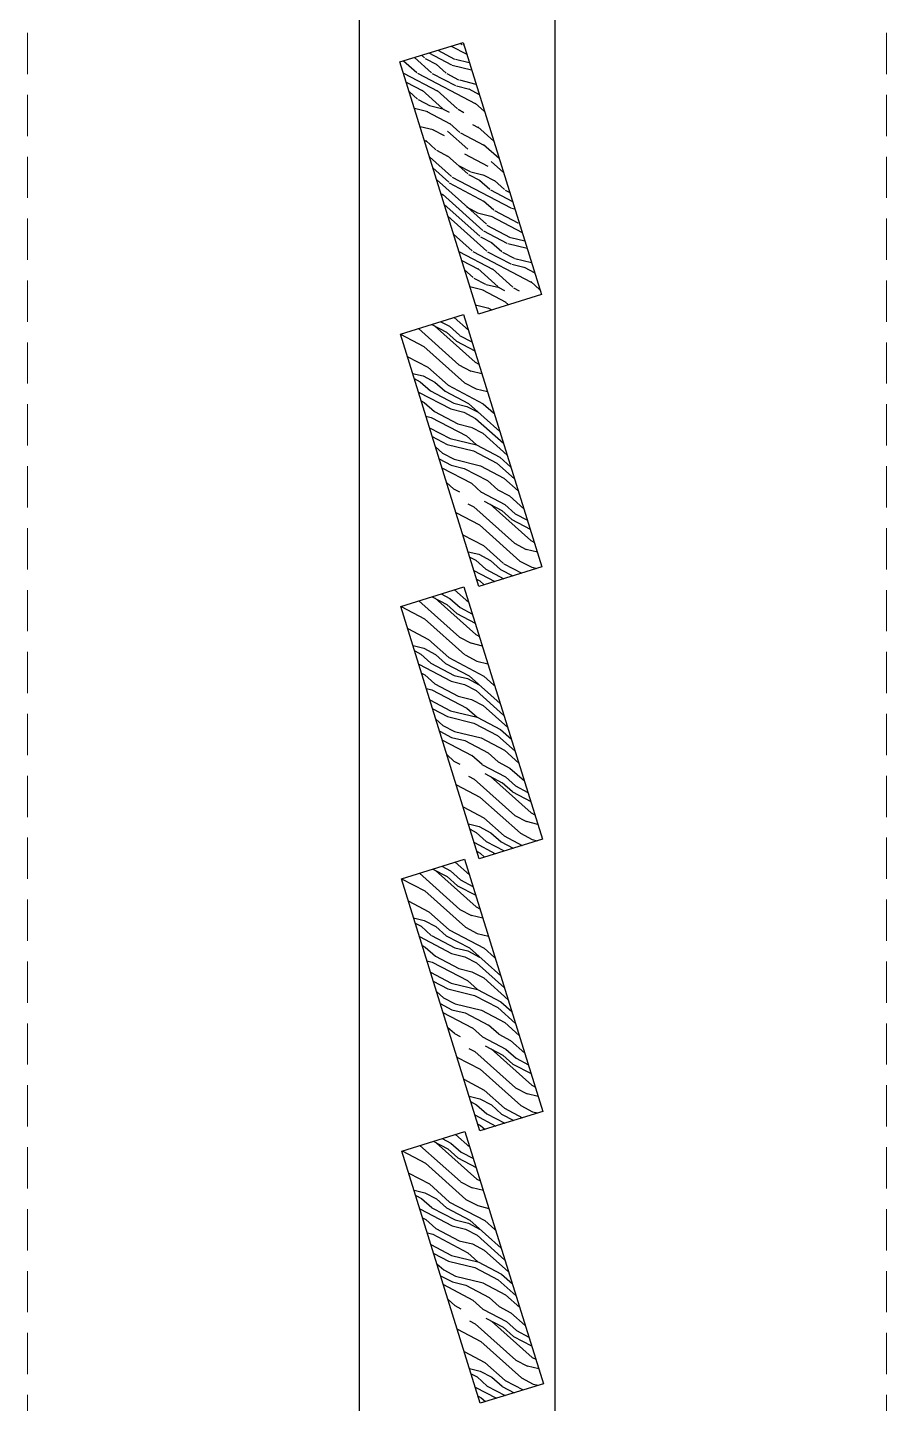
# Model space of a CAD drawing. Header units: millimetres. Extents: x 3111864 to 3154170, y -3068724 to -3044687.
# Drawn here: x 3125910.2 to 3126040.2, y -3066090 to -3065881.7 of the extents above; entities that cross this region are included whole.
import ezdxf

# ---------------------------------------------------------------- set-up
doc = ezdxf.new("R2010")
doc.units = ezdxf.units.MM
doc.header["$LTSCALE"] = 500
doc.header["$MEASUREMENT"] = 0
doc.linetypes.add('$0$HIDDEN', pattern=[0.375, 0.25, -0.125])
doc.layers.get('0').update_dxf_attribs({"linetype": 'CONTINUOUS'})
doc.layers.add('DEFPOINTS(视图框)', color=250, linetype='CONTINUOUS', plot=False)
doc.layers.add('I-1050', color=1, linetype='CONTINUOUS')

# ---------------------------------------------------------------- blocks, each defined once
blk = doc.blocks.new('A$C67443EBE')
at = {"ltscale": 100}
h = blk.add_hatch(dxfattribs=at)
h.set_pattern_fill('FB木纹中SC300', color=251, scale=5, angle=48.12661321937571, style=0, pattern_type=2)
h.set_pattern_definition([(48.12661321937571, (0.05954225454479456, -2.181684749666601), (-14.89243332675551, 13.34973518868977), [4.000000000000001, -6.000000000000002, 2, -8.000000000000002]), (48.12661321937571, (9.032046053092927, 8.576761958189309), (-14.89243332675551, 13.34973518868977), [4.000000000000001, -16]), (48.12661321937571, (6.9524508677423, 7.755005385261029), (-14.89243332675551, 13.34973518868977), [2, -18]), (48.12661321937571, (-0.7622143188491464, -0.102089564781636), (-14.89243332675551, 13.34973518868977), [1, -14, 1, -4.000000000000001]), (48.12661321937571, (3.165571331046522, 5.777748858556151), (-14.89243332675551, 13.34973518868977), [4.000000000000001, -6.000000000000002, 1, -9.000000000000002]), (48.12661321937571, (-0.5441732993349433, 2.3883839068003), (-14.89243332675551, 13.34973518868977), [3.000000000000001, -17]), (48.12661321937571, (2.420949663966894, 6.445235618390143), (-14.89243332675551, 13.34973518868977), [6.000000000000002, -14]), (48.12661321937571, (-1.95628172531724, 2.311248999554664), (-14.89243332675551, 13.34973518868977), [4.000000000000001, -16]), (48.12661321937571, (3.011301517486572, 8.601965710055083), (-14.89243332675551, 13.34973518868977), [10, -10]), (48.12661321937571, (-1.738240705803037, 4.801722472067922), (-14.89243332675551, 13.34973518868977), [2, -6.000000000000002, 4.000000000000001, -8.000000000000002]), (48.12661321937571, (7.234263093210757, 15.56016918038949), (-14.89243332675551, 13.34973518868977), [4.000000000000001, -16]), (48.12661321937571, (4.192005221731961, 12.91542589431629), (-14.89243332675551, 13.34973518868977), [2, -18]), (48.12661321937571, (1.149747351184487, 10.2706826091744), (-14.89243332675551, 13.34973518868977), [2, -18]), (48.12661321937571, (-5.89743107650429, 3.158209325280041), (-14.89243332675551, 13.34973518868977), [4.000000000000001, -16]), (48.12661321937571, (0.4051256850361824, 10.93816936807707), (-14.89243332675551, 13.34973518868977), [4.000000000000001, -16]), (48.12661321937571, (-0.3394959815777838, 11.60565612791106), (-14.89243332675551, 13.34973518868977), [4.000000000000001, -4.000000000000001, 4.000000000000001, -8.000000000000002]), (48.12661321937571, (-3.754064685665071, 9.29465622222051), (-14.89243332675551, 13.34973518868977), [2, -10, 4.000000000000001, -4.000000000000001]), (48.12661321937571, (-1.45642848033458, 12.60688626673073), (-14.89243332675551, 13.34973518868977), [6.000000000000002, -14]), (48.12661321937571, (-2.201050147414207, 13.27437302609906), (-14.89243332675551, 13.34973518868977), [4.000000000000001, -16]), (48.12661321937571, (-7.913255055900663, 7.651143075432628), (-14.89243332675551, 13.34973518868977), [6.000000000000002, -8.000000000000002, 2, -4.000000000000001]), (48.12661321937571, (-8.657876722048968, 8.318629834800959), (-14.89243332675551, 13.34973518868977), [10, -10]), (48.12661321937571, (-1.020346442237496, 17.58783321036026), (-14.89243332675551, 13.34973518868977), [2, -18]), (48.12661321937571, (-5.39757783152163, 13.45384659199044), (-14.89243332675551, 13.34973518868977), [4.000000000000001, -16]), (48.12661321937571, (-8.439835703000426, 10.80910330684856), (-14.89243332675551, 13.34973518868977), [2, -8.000000000000002, 2, -8.000000000000002]), (48.12661321937571, (-10.1471200552769, 9.65360335353762), (-14.89243332675551, 13.34973518868977), [2, -6.000000000000002, 4.000000000000001, -8.000000000000002]), (48.12661321937571, (-7.849483850412071, 12.96583339804783), (-14.89243332675551, 13.34973518868977), [2, -10, 2, -6.000000000000002]), (48.12661321937571, (-5.551847645547241, 16.27806344395503), (-14.89243332675551, 13.34973518868977), [6.000000000000002, -14]), (48.12661321937571, (-11.63636338757351, 10.98857687227428), (-14.89243332675551, 13.34973518868977), [4.000000000000001, -16]), (48.12661321937571, (-5.333806626498699, 18.76853691600263), (-14.89243332675551, 13.34973518868977), [2, -18]), (48.12661321937571, (-3.036170422099531, 22.08076696097851), (-14.89243332675551, 13.34973518868977), [2, -18]), (62.16285668937571, (8.287424386944622, 9.244248717557639), (13.34973518885344, 14.89243332584232), [2.06, -80.40211052000001]), (62.16285668937571, (6.271600407548249, 13.73718246771023), (13.34973518885344, 14.89243332584232), [2.06, -80.40211052000001]), (62.16285668937571, (-3.998833107762039, 20.25778024783358), (13.34973518885344, 14.89243332584232), [2.06, -80.40211052000001]), (62.16285668937571, (-2.419091166928411, 10.78389955451712), (13.34973518885344, 14.89243332584232), [2.06, -80.40211052000001]), (62.16285668937571, (-1.983009127900004, 15.76484649814665), (13.34973518885344, 14.89243332584232), [2.06, -80.40211052000001]), (62.16285668937571, (0.4688968905247748, 16.2528596916236), (13.34973518885344, 14.89243332584232), [2.06, -80.40211052000001]), (62.16285668937571, (-8.812146536074579, 11.14284668629989), (13.34973518885344, 14.89243332584232), [2.06, -80.40211052000001]), (62.16285668937571, (-2.727630794513971, 16.43233325844631), (13.34973518885344, 14.89243332584232), [2.06, -80.40211052000001]), (62.16285668937571, (5.526978740468621, 14.40466922754422), (13.34973518885344, 14.89243332584232), [4.12, -78.34211052]), (62.16285668937571, (3.075072722975165, 13.91665603360161), (13.34973518885344, 14.89243332584232), [4.12, -78.34211052]), (62.16285668937571, (2.33045105682686, 14.5841427934356), (13.34973518885344, 14.89243332584232), [4.12, -78.34211052]), (214.0903697493757, (3.165571331046522, 5.777748858556151), (-13.34973518776417, -14.89243332681874), [2.059999999999999, -4.119999999999998, 2.059999999999999, -74.22211051999997]), (214.0903697493757, (-1.738240705803037, 4.801722472067922), (-13.34973518776417, -14.89243332681874), [2.059999999999999, -80.40211051999998]), (214.0903697493757, (-8.439835703000426, 10.80910330684856), (-13.34973518776417, -14.89243332681874), [4.119999999999998, -78.34211051999998]), (242.1628566893757, (9.032046053092927, 8.576761958189309), (-13.34973518885344, -14.89243332584232), [2.06, -80.40211052]), (34.09036974937565, (11.70199309149757, 11.55524862324819), (13.34973518776418, 14.89243332681874), [2.06, -80.40211052000001]), (34.09036974937565, (2.48472087085247, 11.75992594100535), (13.34973518776418, 14.89243332681874), [2.06, -80.40211052000001]), (34.09036974937565, (2.548492075875401, 17.07461626501754), (13.34973518776418, 14.89243332681874), [2.06, -80.40211052000001]), (34.09036974937565, (-3.90833449922502, 12.11887307325378), (13.34973518776418, 14.89243332681874), [2.06, -80.40211052000001]), (34.09036974937565, (-7.104862184263766, 12.29834663914517), (13.34973518776418, 14.89243332681874), [2.06, -80.40211052000001]), (34.09036974937565, (-6.514510330744088, 14.45507673174143), (13.34973518776418, 14.89243332681874), [2.06, -80.40211052000001]), (34.09036974937565, (-3.90833449922502, 12.11887307325378), (13.34973518776418, 14.89243332681874), [2.06, -80.40211052000001]), (34.09036974937565, (-2.137278941459954, 18.58906335011125), (13.34973518776418, 14.89243332681874), [8.24, -74.22211052]), (34.09036974937565, (-0.09472755854949355, 0.6425321013666689), (13.34973518776418, 14.89243332681874), [8.24, -74.22211052]), (34.09036974937565, (0.1233134604990482, 3.133005572948605), (13.34973518776418, 14.89243332681874), [8.24, -74.22211052]), (34.09036974937565, (0.7136653126217425, 5.289735665544868), (13.34973518776418, 14.89243332681874), [2.06, -4.12, 4.12, -72.16211052]), (34.09036974937565, (-0.4032671866007149, 6.290965804364532), (13.34973518776418, 14.89243332681874), [4.12, -4.12, 4.12, -70.10211052000001]), (34.09036974937565, (-3.227484038565308, 6.136695991270244), (13.34973518776418, 14.89243332681874), [8.24, -74.22211052]), (34.09036974937565, (-5.679390056990087, 5.648682796861976), (13.34973518776418, 14.89243332681874), [8.24, -74.22211052]), (34.09036974937565, (-6.424011723604053, 6.316169556695968), (13.34973518776418, 14.89243332681874), [8.24, -74.22211052]), (34.09036974937565, (-1.54692708933726, 20.74579344177619), (13.34973518776418, 14.89243332681874), [2.06, -80.40211052000001]), (34.09038074937572, (-1.70119690336287, 23.57001029327512), (13.34973232862199, 14.89243588978363), [4.120000000000001, -78.34211052000002]), (34.09038074937572, (-8.96641635010019, 13.96706353779882), (13.34973232862199, 14.89243588978363), [4.120000000000001, -78.34211052000002]), (34.09037074937574, (2.729489291552454, 0.7968019149266183), (13.34973492784217, 14.89243355981558), [8.24, -74.22211052]), (34.09037074937574, (0.3146270764991641, 19.07707654358819), (13.34973492784217, 14.89243355981558), [6.180000000000001, -76.28211052]), (34.09037074937574, (2.766533095389605, 19.56508973659948), (13.34973492784217, 14.89243355981558), [12.36, -70.10211052000001])])
h.paths.add_polyline_path([(40, 1.98795460164547e-05), (39.45457384223118, 9.985134315676987), (-0.4858839027583599, 7.803429686464369), (0.05954225454479456, -2.181684749666601)])
at = {"layer": 'DEFPOINTS(视图框)', "color": 1, "ltscale": 100}
blk.add_lwpolyline([(-0.4858839027583599, 7.803429686464369), (39.45457384223118, 9.985134315676987), (40, 1.98795460164547e-05), (0.05954225454479456, -2.181684749666601)], close=True, dxfattribs=at)

msp = doc.modelspace()

# ---------------------------------------------------------------- hatches: boundary and pattern name
at = {"ltscale": 100}
h = msp.add_hatch(dxfattribs=at)
h.set_pattern_fill('FB木纹中SC300', color=251, scale=5, angle=-27.73552251089863, style=0, pattern_type=2)
h.set_pattern_definition([(332.2644774891014, (3125966.684158869, -3065928.101932266), (9.307817738359045, 17.70210521236073), [4.000000000000001, -6.000000000000002, 2, -8.000000000000002]), (332.2644774891014, (3125979.30832796, -3065934.174852053), (9.307817738359045, 17.70210521236073), [4.000000000000001, -16]), (332.2644774891014, (3125978.003508326, -3065932.358965018), (9.307817738359045, 17.70210521236073), [2, -18]), (332.2644774891014, (3125968.500045903, -3065926.797112632), (9.307817738359045, 17.70210521236073), [1, -14, 1, -4.000000000000001]), (332.2644774891014, (3125975.161173613, -3065929.16974358), (9.307817738359045, 17.70210521236073), [4.000000000000001, -6.000000000000002, 1, -9.000000000000002]), (332.2644774891014, (3125970.968342754, -3065926.400236515), (9.307817738359045, 17.70210521236073), [3.000000000000001, -17]), (332.2644774891014, (3125975.6265645, -3065928.284638319), (9.307817738359045, 17.70210521236073), [6.000000000000002, -14]), (332.2644774891014, (3125970.54862838, -3065925.049740368), (9.307817738359045, 17.70210521236073), [4.000000000000001, -16]), (332.2644774891014, (3125977.862165908, -3065928.330314833), (9.307817738359045, 17.70210521236073), [10, -10]), (332.2644774891014, (3125973.016925232, -3065924.65286425), (9.307817738359045, 17.70210521236073), [2, -6.000000000000002, 4.000000000000001, -8.000000000000002]), (332.2644774891014, (3125985.641094324, -3065930.725784037), (9.307817738359045, 17.70210521236073), [4.000000000000001, -16]), (332.2644774891014, (3125982.333368725, -3065928.421667858), (9.307817738359045, 17.70210521236073), [2, -18]), (332.2644774891014, (3125979.025643126, -3065926.117551681), (9.307817738359045, 17.70210521236073), [2, -18]), (332.2644774891014, (3125970.407285963, -3065921.021090181), (9.307817738359045, 17.70210521236073), [4.000000000000001, -16]), (332.2644774891014, (3125979.491034013, -3065925.23244642), (9.307817738359045, 17.70210521236073), [4.000000000000001, -16]), (332.2644774891014, (3125979.9564249, -3065924.347341159), (9.307817738359045, 17.70210521236073), [4.000000000000001, -4.000000000000001, 4.000000000000001, -8.000000000000002]), (332.2644774891014, (3125976.881394744, -3065921.600672351), (9.307817738359045, 17.70210521236073), [2, -10, 4.000000000000001, -4.000000000000001]), (332.2644774891014, (3125980.65451123, -3065923.019683269), (9.307817738359045, 17.70210521236073), [6.000000000000002, -14]), (332.2644774891014, (3125981.119902117, -3065922.134578008), (9.307817738359045, 17.70210521236073), [4.000000000000001, -16]), (332.2644774891014, (3125974.271755476, -3065917.968898282), (9.307817738359045, 17.70210521236073), [6.000000000000002, -8.000000000000002, 2, -4.000000000000001]), (332.2644774891014, (3125974.737146363, -3065917.083793022), (9.307817738359045, 17.70210521236073), [10, -10]), (332.2644774891014, (3125985.591104933, -3065922.225931034), (9.307817738359045, 17.70210521236073), [2, -18]), (332.2644774891014, (3125980.513168813, -3065918.991033083), (9.307817738359045, 17.70210521236073), [4.000000000000001, -16]), (332.2644774891014, (3125977.205443214, -3065916.686916905), (9.307817738359045, 17.70210521236073), [2, -8.000000000000002, 2, -8.000000000000002]), (332.2644774891014, (3125975.667928136, -3065915.3135825), (9.307817738359045, 17.70210521236073), [2, -6.000000000000002, 4.000000000000001, -8.000000000000002]), (332.2644774891014, (3125979.441044622, -3065916.732593418), (9.307817738359045, 17.70210521236073), [2, -10, 2, -6.000000000000002]), (332.2644774891014, (3125983.214161108, -3065918.151604336), (9.307817738359045, 17.70210521236073), [6.000000000000002, -14]), (332.2644774891014, (3125976.59870991, -3065913.54337198), (9.307817738359045, 17.70210521236073), [4.000000000000001, -16]), (332.2644774891014, (3125985.68245796, -3065917.754728218), (9.307817738359045, 17.70210521236073), [2, -18]), (332.2644774891014, (3125989.455574446, -3065919.173739135), (9.307817738359045, 17.70210521236073), [2, -18]), (346.3007209591014, (3125979.773718847, -3065933.289746793), (17.70210521151517, -9.307817738740809), [2.06, -80.40211052000001]), (346.3007209591014, (3125983.638188359, -3065930.237554894), (17.70210521151517, -9.307817738740809), [2.06, -80.40211052000001]), (346.3007209591014, (3125987.452668481, -3065918.685509992), (17.70210521151517, -9.307817738740809), [2.06, -80.40211052000001]), (346.3007209591014, (3125978.651605265, -3065922.531454125), (17.70210521151517, -9.307817738740809), [2.06, -80.40211052000001]), (346.3007209591014, (3125983.588198969, -3065921.737701891), (17.70210521151517, -9.307817738740809), [2.06, -80.40211052000001]), (346.3007209591014, (3125984.660323159, -3065923.996141556), (17.70210521151517, -9.307817738740809), [2.06, -80.40211052000001]), (346.3007209591014, (3125977.438138658, -3065916.244364275), (17.70210521151517, -9.307817738740809), [2.06, -80.40211052000001]), (346.3007209591014, (3125984.053589856, -3065920.85259663), (17.70210521151517, -9.307817738740809), [2.06, -80.40211052000001]), (346.3007209591014, (3125984.103579246, -3065929.352449632), (17.70210521151517, -9.307817738740809), [4.12, -78.34211052]), (346.3007209591014, (3125983.031455055, -3065927.094009968), (17.70210521151517, -9.307817738740809), [4.12, -78.34211052]), (346.3007209591014, (3125983.496845942, -3065926.208904708), (17.70210521151517, -9.307817738740809), [4.12, -78.34211052]), (138.2282340191014, (3125975.161173613, -3065929.16974358), (-17.70210521219596, 9.30781773744604), [2.059999999999999, -4.119999999999998, 2.059999999999999, -74.22211051999997]), (138.2282340191014, (3125973.016925232, -3065924.65286425), (-17.70210521219596, 9.30781773744604), [2.059999999999999, -80.40211051999998]), (138.2282340191014, (3125977.205443214, -3065916.686916905), (-17.70210521219596, 9.30781773744604), [4.119999999999998, -78.34211051999998]), (166.3007209591013, (3125979.30832796, -3065934.174852053), (-17.70210521151517, 9.307817738740809), [2.06, -80.40211052]), (318.2282340191014, (3125982.848749002, -3065936.036415601), (17.70210521219596, -9.307817737446047), [2.06, -80.40211052000001]), (318.2282340191014, (3125980.795853647, -3065927.048333456), (17.70210521219596, -9.307817737446047), [2.06, -80.40211052000001]), (318.2282340191014, (3125985.965142794, -3065925.812028591), (17.70210521219596, -9.307817737446047), [2.06, -80.40211052000001]), (318.2282340191014, (3125979.582387039, -3065920.761243604), (17.70210521219596, -9.307817737446047), [2.06, -80.40211052000001]), (318.2282340191014, (3125978.975653735, -3065917.617698678), (17.70210521219596, -9.307817737446047), [2.06, -80.40211052000001]), (318.2282340191014, (3125981.211255144, -3065917.663375192), (17.70210521219596, -9.307817737446047), [2.06, -80.40211052000001]), (318.2282340191014, (3125979.582387039, -3065920.761243604), (17.70210521219596, -9.307817737446047), [2.06, -80.40211052000001]), (318.2282340191014, (3125986.289191264, -3065920.898273144), (17.70210521219596, -9.307817737446047), [8.24, -74.22211052]), (318.2282340191014, (3125969.385151163, -3065927.26250352), (17.70210521219596, -9.307817737446047), [8.24, -74.22211052]), (318.2282340191014, (3125971.853448015, -3065926.865627402), (17.70210521219596, -9.307817737446047), [8.24, -74.22211052]), (318.2282340191014, (3125974.089049423, -3065926.911303915), (17.70210521219596, -9.307817737446047), [2.06, -4.12, 4.12, -72.16211052]), (318.2282340191014, (3125974.787135753, -3065925.583646025), (17.70210521219596, -9.307817737446047), [4.12, -4.12, 4.12, -70.10211052000001]), (318.2282340191014, (3125973.947707006, -3065922.882653729), (17.70210521219596, -9.307817737446047), [8.24, -74.22211052]), (318.2282340191014, (3125972.875582815, -3065920.624214064), (17.70210521219596, -9.307817737446047), [8.24, -74.22211052]), (318.2282340191014, (3125973.340973702, -3065919.739108803), (17.70210521219596, -9.307817737446047), [8.24, -74.22211052]), (318.2282340191014, (3125988.524792672, -3065920.943949657), (17.70210521219596, -9.307817737446047), [2.06, -80.40211052000001]), (318.2282450191014, (3125991.225784967, -3065920.104520909), (17.70210699916836, -9.307814338885649), [4.120000000000001, -78.34211052000002]), (318.2282450191014, (3125980.139130952, -3065915.404935527), (17.70210699916836, -9.307814338885649), [4.120000000000001, -78.34211052000002]), (318.2282350191014, (3125970.22457991, -3065929.963495814), (17.70210537464803, -9.307817428486015), [8.24, -74.22211052]), (318.2282350191014, (3125987.361315455, -3065923.156712808), (17.70210537464803, -9.307817428486015), [6.180000000000001, -76.28211052]), (318.2282350191014, (3125988.433439645, -3065925.415152474), (17.70210537464803, -9.307817428486015), [12.36, -70.10211052000001])])
h.paths.add_polyline_path([(3125978.555474061, -3065966.299731622), (3125988.104923899, -3065963.331902824), (3125976.233608707, -3065925.134103469), (3125966.684158869, -3065928.101932266)])
h = msp.add_hatch(dxfattribs=at)
h.set_pattern_fill('FB木纹中SC300', color=251, scale=5, angle=-27.73552251089863, style=0, pattern_type=2)
h.set_pattern_definition([(332.2644774891014, (3125966.757286957, -3065969.332923672), (9.307817738359045, 17.70210521236073), [4.000000000000001, -6.000000000000002, 2, -8.000000000000002]), (332.2644774891014, (3125979.381456048, -3065975.405843458), (9.307817738359045, 17.70210521236073), [4.000000000000001, -16]), (332.2644774891014, (3125978.076636414, -3065973.589956423), (9.307817738359045, 17.70210521236073), [2, -18]), (332.2644774891014, (3125968.57317399, -3065968.028104038), (9.307817738359045, 17.70210521236073), [1, -14, 1, -4.000000000000001]), (332.2644774891014, (3125975.234301701, -3065970.400734986), (9.307817738359045, 17.70210521236073), [4.000000000000001, -6.000000000000002, 1, -9.000000000000002]), (332.2644774891014, (3125971.041470842, -3065967.631227921), (9.307817738359045, 17.70210521236073), [3.000000000000001, -17]), (332.2644774891014, (3125975.699692588, -3065969.515629724), (9.307817738359045, 17.70210521236073), [6.000000000000002, -14]), (332.2644774891014, (3125970.621756468, -3065966.280731773), (9.307817738359045, 17.70210521236073), [4.000000000000001, -16]), (332.2644774891014, (3125977.935293996, -3065969.561306238), (9.307817738359045, 17.70210521236073), [10, -10]), (332.2644774891014, (3125973.09005332, -3065965.883855656), (9.307817738359045, 17.70210521236073), [2, -6.000000000000002, 4.000000000000001, -8.000000000000002]), (332.2644774891014, (3125985.714222412, -3065971.956775442), (9.307817738359045, 17.70210521236073), [4.000000000000001, -16]), (332.2644774891014, (3125982.406496813, -3065969.652659264), (9.307817738359045, 17.70210521236073), [2, -18]), (332.2644774891014, (3125979.098771214, -3065967.348543086), (9.307817738359045, 17.70210521236073), [2, -18]), (332.2644774891014, (3125970.480414051, -3065962.252081587), (9.307817738359045, 17.70210521236073), [4.000000000000001, -16]), (332.2644774891014, (3125979.564162101, -3065966.463437826), (9.307817738359045, 17.70210521236073), [4.000000000000001, -16]), (332.2644774891014, (3125980.029552988, -3065965.578332565), (9.307817738359045, 17.70210521236073), [4.000000000000001, -4.000000000000001, 4.000000000000001, -8.000000000000002]), (332.2644774891014, (3125976.954522832, -3065962.831663757), (9.307817738359045, 17.70210521236073), [2, -10, 4.000000000000001, -4.000000000000001]), (332.2644774891014, (3125980.727639318, -3065964.250674675), (9.307817738359045, 17.70210521236073), [6.000000000000002, -14]), (332.2644774891014, (3125981.193030205, -3065963.365569414), (9.307817738359045, 17.70210521236073), [4.000000000000001, -16]), (332.2644774891014, (3125974.344883563, -3065959.199889688), (9.307817738359045, 17.70210521236073), [6.000000000000002, -8.000000000000002, 2, -4.000000000000001]), (332.2644774891014, (3125974.810274451, -3065958.314784428), (9.307817738359045, 17.70210521236073), [10, -10]), (332.2644774891014, (3125985.664233021, -3065963.45692244), (9.307817738359045, 17.70210521236073), [2, -18]), (332.2644774891014, (3125980.586296901, -3065960.222024489), (9.307817738359045, 17.70210521236073), [4.000000000000001, -16]), (332.2644774891014, (3125977.278571302, -3065957.91790831), (9.307817738359045, 17.70210521236073), [2, -8.000000000000002, 2, -8.000000000000002]), (332.2644774891014, (3125975.741056224, -3065956.544573906), (9.307817738359045, 17.70210521236073), [2, -6.000000000000002, 4.000000000000001, -8.000000000000002]), (332.2644774891014, (3125979.51417271, -3065957.963584824), (9.307817738359045, 17.70210521236073), [2, -10, 2, -6.000000000000002]), (332.2644774891014, (3125983.287289196, -3065959.382595741), (9.307817738359045, 17.70210521236073), [6.000000000000002, -14]), (332.2644774891014, (3125976.671837998, -3065954.774363385), (9.307817738359045, 17.70210521236073), [4.000000000000001, -16]), (332.2644774891014, (3125985.755586048, -3065958.985719624), (9.307817738359045, 17.70210521236073), [2, -18]), (332.2644774891014, (3125989.528702534, -3065960.404730541), (9.307817738359045, 17.70210521236073), [2, -18]), (346.3007209591014, (3125979.846846935, -3065974.520738198), (17.70210521151517, -9.307817738740809), [2.06, -80.40211052000001]), (346.3007209591014, (3125983.711316447, -3065971.468546299), (17.70210521151517, -9.307817738740809), [2.06, -80.40211052000001]), (346.3007209591014, (3125987.525796568, -3065959.916501398), (17.70210521151517, -9.307817738740809), [2.06, -80.40211052000001]), (346.3007209591014, (3125978.724733353, -3065963.76244553), (17.70210521151517, -9.307817738740809), [2.06, -80.40211052000001]), (346.3007209591014, (3125983.661327057, -3065962.968693296), (17.70210521151517, -9.307817738740809), [2.06, -80.40211052000001]), (346.3007209591014, (3125984.733451247, -3065965.227132961), (17.70210521151517, -9.307817738740809), [2.06, -80.40211052000001]), (346.3007209591014, (3125977.511266746, -3065957.47535568), (17.70210521151517, -9.307817738740809), [2.06, -80.40211052000001]), (346.3007209591014, (3125984.126717944, -3065962.083588035), (17.70210521151517, -9.307817738740809), [2.06, -80.40211052000001]), (346.3007209591014, (3125984.176707334, -3065970.583441038), (17.70210521151517, -9.307817738740809), [4.12, -78.34211052]), (346.3007209591014, (3125983.104583143, -3065968.325001374), (17.70210521151517, -9.307817738740809), [4.12, -78.34211052]), (346.3007209591014, (3125983.56997403, -3065967.439896113), (17.70210521151517, -9.307817738740809), [4.12, -78.34211052]), (138.2282340191014, (3125975.234301701, -3065970.400734986), (-17.70210521219596, 9.30781773744604), [2.059999999999999, -4.119999999999998, 2.059999999999999, -74.22211051999997]), (138.2282340191014, (3125973.09005332, -3065965.883855656), (-17.70210521219596, 9.30781773744604), [2.059999999999999, -80.40211051999998]), (138.2282340191014, (3125977.278571302, -3065957.91790831), (-17.70210521219596, 9.30781773744604), [4.119999999999998, -78.34211051999998]), (166.3007209591013, (3125979.381456048, -3065975.405843458), (-17.70210521151517, 9.307817738740809), [2.06, -80.40211052]), (318.2282340191014, (3125982.92187709, -3065977.267407007), (17.70210521219596, -9.307817737446047), [2.06, -80.40211052000001]), (318.2282340191014, (3125980.868981735, -3065968.279324861), (17.70210521219596, -9.307817737446047), [2.06, -80.40211052000001]), (318.2282340191014, (3125986.038270882, -3065967.043019996), (17.70210521219596, -9.307817737446047), [2.06, -80.40211052000001]), (318.2282340191014, (3125979.655515127, -3065961.99223501), (17.70210521219596, -9.307817737446047), [2.06, -80.40211052000001]), (318.2282340191014, (3125979.048781823, -3065958.848690084), (17.70210521219596, -9.307817737446047), [2.06, -80.40211052000001]), (318.2282340191014, (3125981.284383232, -3065958.894366598), (17.70210521219596, -9.307817737446047), [2.06, -80.40211052000001]), (318.2282340191014, (3125979.655515127, -3065961.99223501), (17.70210521219596, -9.307817737446047), [2.06, -80.40211052000001]), (318.2282340191014, (3125986.362319352, -3065962.129264549), (17.70210521219596, -9.307817737446047), [8.24, -74.22211052]), (318.2282340191014, (3125969.458279251, -3065968.493494925), (17.70210521219596, -9.307817737446047), [8.24, -74.22211052]), (318.2282340191014, (3125971.926576103, -3065968.096618808), (17.70210521219596, -9.307817737446047), [8.24, -74.22211052]), (318.2282340191014, (3125974.162177511, -3065968.142295321), (17.70210521219596, -9.307817737446047), [2.06, -4.12, 4.12, -72.16211052]), (318.2282340191014, (3125974.860263841, -3065966.81463743), (17.70210521219596, -9.307817737446047), [4.12, -4.12, 4.12, -70.10211052000001]), (318.2282340191014, (3125974.020835094, -3065964.113645134), (17.70210521219596, -9.307817737446047), [8.24, -74.22211052]), (318.2282340191014, (3125972.948710903, -3065961.85520547), (17.70210521219596, -9.307817737446047), [8.24, -74.22211052]), (318.2282340191014, (3125973.41410179, -3065960.970100209), (17.70210521219596, -9.307817737446047), [8.24, -74.22211052]), (318.2282340191014, (3125988.59792076, -3065962.174941062), (17.70210521219596, -9.307817737446047), [2.06, -80.40211052000001]), (318.2282450191014, (3125991.298913055, -3065961.335512314), (17.70210699916836, -9.307814338885649), [4.120000000000001, -78.34211052000002]), (318.2282450191014, (3125980.21225904, -3065956.635926933), (17.70210699916836, -9.307814338885649), [4.120000000000001, -78.34211052000002]), (318.2282350191014, (3125970.297707998, -3065971.194487219), (17.70210537464803, -9.307817428486015), [8.24, -74.22211052]), (318.2282350191014, (3125987.434443543, -3065964.387704214), (17.70210537464803, -9.307817428486015), [6.180000000000001, -76.28211052]), (318.2282350191014, (3125988.506567733, -3065966.646143879), (17.70210537464803, -9.307817428486015), [12.36, -70.10211052000001])])
h.paths.add_polyline_path([(3125978.628602148, -3066007.530723027), (3125988.178051987, -3066004.562894229), (3125976.306736795, -3065966.365094874), (3125966.757286957, -3065969.332923672)])
h = msp.add_hatch(dxfattribs=at)
h.set_pattern_fill('FB木纹中SC300', color=251, scale=5, angle=-27.73552251089863, style=0, pattern_type=2)
h.set_pattern_definition([(332.2644774891014, (3125966.830415044, -3066010.563915077), (9.307817738359045, 17.70210521236073), [4.000000000000001, -6.000000000000002, 2, -8.000000000000002]), (332.2644774891014, (3125979.454584136, -3066016.636834864), (9.307817738359045, 17.70210521236073), [4.000000000000001, -16]), (332.2644774891014, (3125978.149764501, -3066014.820947829), (9.307817738359045, 17.70210521236073), [2, -18]), (332.2644774891014, (3125968.646302078, -3066009.259095443), (9.307817738359045, 17.70210521236073), [1, -14, 1, -4.000000000000001]), (332.2644774891014, (3125975.307429789, -3066011.631726391), (9.307817738359045, 17.70210521236073), [4.000000000000001, -6.000000000000002, 1, -9.000000000000002]), (332.2644774891014, (3125971.11459893, -3066008.862219326), (9.307817738359045, 17.70210521236073), [3.000000000000001, -17]), (332.2644774891014, (3125975.772820676, -3066010.74662113), (9.307817738359045, 17.70210521236073), [6.000000000000002, -14]), (332.2644774891014, (3125970.694884556, -3066007.511723178), (9.307817738359045, 17.70210521236073), [4.000000000000001, -16]), (332.2644774891014, (3125978.008422084, -3066010.792297644), (9.307817738359045, 17.70210521236073), [10, -10]), (332.2644774891014, (3125973.163181408, -3066007.114847061), (9.307817738359045, 17.70210521236073), [2, -6.000000000000002, 4.000000000000001, -8.000000000000002]), (332.2644774891014, (3125985.7873505, -3066013.187766848), (9.307817738359045, 17.70210521236073), [4.000000000000001, -16]), (332.2644774891014, (3125982.479624901, -3066010.883650669), (9.307817738359045, 17.70210521236073), [2, -18]), (332.2644774891014, (3125979.171899302, -3066008.579534492), (9.307817738359045, 17.70210521236073), [2, -18]), (332.2644774891014, (3125970.553542139, -3066003.483072992), (9.307817738359045, 17.70210521236073), [4.000000000000001, -16]), (332.2644774891014, (3125979.637290189, -3066007.694429231), (9.307817738359045, 17.70210521236073), [4.000000000000001, -16]), (332.2644774891014, (3125980.102681076, -3066006.80932397), (9.307817738359045, 17.70210521236073), [4.000000000000001, -4.000000000000001, 4.000000000000001, -8.000000000000002]), (332.2644774891014, (3125977.02765092, -3066004.062655162), (9.307817738359045, 17.70210521236073), [2, -10, 4.000000000000001, -4.000000000000001]), (332.2644774891014, (3125980.800767406, -3066005.48166608), (9.307817738359045, 17.70210521236073), [6.000000000000002, -14]), (332.2644774891014, (3125981.266158293, -3066004.596560819), (9.307817738359045, 17.70210521236073), [4.000000000000001, -16]), (332.2644774891014, (3125974.418011651, -3066000.430881093), (9.307817738359045, 17.70210521236073), [6.000000000000002, -8.000000000000002, 2, -4.000000000000001]), (332.2644774891014, (3125974.883402538, -3065999.545775833), (9.307817738359045, 17.70210521236073), [10, -10]), (332.2644774891014, (3125985.737361109, -3066004.687913845), (9.307817738359045, 17.70210521236073), [2, -18]), (332.2644774891014, (3125980.659424989, -3066001.453015894), (9.307817738359045, 17.70210521236073), [4.000000000000001, -16]), (332.2644774891014, (3125977.35169939, -3065999.148899715), (9.307817738359045, 17.70210521236073), [2, -8.000000000000002, 2, -8.000000000000002]), (332.2644774891014, (3125975.814184312, -3065997.775565311), (9.307817738359045, 17.70210521236073), [2, -6.000000000000002, 4.000000000000001, -8.000000000000002]), (332.2644774891014, (3125979.587300797, -3065999.194576229), (9.307817738359045, 17.70210521236073), [2, -10, 2, -6.000000000000002]), (332.2644774891014, (3125983.360417284, -3066000.613587147), (9.307817738359045, 17.70210521236073), [6.000000000000002, -14]), (332.2644774891014, (3125976.744966086, -3065996.00535479), (9.307817738359045, 17.70210521236073), [4.000000000000001, -16]), (332.2644774891014, (3125985.828714136, -3066000.216711029), (9.307817738359045, 17.70210521236073), [2, -18]), (332.2644774891014, (3125989.601830622, -3066001.635721946), (9.307817738359045, 17.70210521236073), [2, -18]), (346.3007209591014, (3125979.919975023, -3066015.751729603), (17.70210521151517, -9.307817738740809), [2.06, -80.40211052000001]), (346.3007209591014, (3125983.784444535, -3066012.699537705), (17.70210521151517, -9.307817738740809), [2.06, -80.40211052000001]), (346.3007209591014, (3125987.598924656, -3066001.147492803), (17.70210521151517, -9.307817738740809), [2.06, -80.40211052000001]), (346.3007209591014, (3125978.797861441, -3066004.993436936), (17.70210521151517, -9.307817738740809), [2.06, -80.40211052000001]), (346.3007209591014, (3125983.734455144, -3066004.199684702), (17.70210521151517, -9.307817738740809), [2.06, -80.40211052000001]), (346.3007209591014, (3125984.806579335, -3066006.458124367), (17.70210521151517, -9.307817738740809), [2.06, -80.40211052000001]), (346.3007209591014, (3125977.584394834, -3065998.706347086), (17.70210521151517, -9.307817738740809), [2.06, -80.40211052000001]), (346.3007209591014, (3125984.199846032, -3066003.314579441), (17.70210521151517, -9.307817738740809), [2.06, -80.40211052000001]), (346.3007209591014, (3125984.249835422, -3066011.814432443), (17.70210521151517, -9.307817738740809), [4.12, -78.34211052]), (346.3007209591014, (3125983.177711231, -3066009.555992779), (17.70210521151517, -9.307817738740809), [4.12, -78.34211052]), (346.3007209591014, (3125983.643102118, -3066008.670887519), (17.70210521151517, -9.307817738740809), [4.12, -78.34211052]), (138.2282340191014, (3125975.307429789, -3066011.631726391), (-17.70210521219596, 9.30781773744604), [2.059999999999999, -4.119999999999998, 2.059999999999999, -74.22211051999997]), (138.2282340191014, (3125973.163181408, -3066007.114847061), (-17.70210521219596, 9.30781773744604), [2.059999999999999, -80.40211051999998]), (138.2282340191014, (3125977.35169939, -3065999.148899715), (-17.70210521219596, 9.30781773744604), [4.119999999999998, -78.34211051999998]), (166.3007209591013, (3125979.454584136, -3066016.636834864), (-17.70210521151517, 9.307817738740809), [2.06, -80.40211052]), (318.2282340191014, (3125982.995005178, -3066018.498398412), (17.70210521219596, -9.307817737446047), [2.06, -80.40211052000001]), (318.2282340191014, (3125980.942109823, -3066009.510316267), (17.70210521219596, -9.307817737446047), [2.06, -80.40211052000001]), (318.2282340191014, (3125986.11139897, -3066008.274011401), (17.70210521219596, -9.307817737446047), [2.06, -80.40211052000001]), (318.2282340191014, (3125979.728643215, -3066003.223226415), (17.70210521219596, -9.307817737446047), [2.06, -80.40211052000001]), (318.2282340191014, (3125979.121909911, -3066000.079681489), (17.70210521219596, -9.307817737446047), [2.06, -80.40211052000001]), (318.2282340191014, (3125981.35751132, -3066000.125358003), (17.70210521219596, -9.307817737446047), [2.06, -80.40211052000001]), (318.2282340191014, (3125979.728643215, -3066003.223226415), (17.70210521219596, -9.307817737446047), [2.06, -80.40211052000001]), (318.2282340191014, (3125986.43544744, -3066003.360255955), (17.70210521219596, -9.307817737446047), [8.24, -74.22211052]), (318.2282340191014, (3125969.531407339, -3066009.724486331), (17.70210521219596, -9.307817737446047), [8.24, -74.22211052]), (318.2282340191014, (3125971.999704191, -3066009.327610213), (17.70210521219596, -9.307817737446047), [8.24, -74.22211052]), (318.2282340191014, (3125974.235305599, -3066009.373286726), (17.70210521219596, -9.307817737446047), [2.06, -4.12, 4.12, -72.16211052]), (318.2282340191014, (3125974.933391929, -3066008.045628835), (17.70210521219596, -9.307817737446047), [4.12, -4.12, 4.12, -70.10211052000001]), (318.2282340191014, (3125974.093963182, -3066005.34463654), (17.70210521219596, -9.307817737446047), [8.24, -74.22211052]), (318.2282340191014, (3125973.021838991, -3066003.086196875), (17.70210521219596, -9.307817737446047), [8.24, -74.22211052]), (318.2282340191014, (3125973.487229878, -3066002.201091614), (17.70210521219596, -9.307817737446047), [8.24, -74.22211052]), (318.2282340191014, (3125988.671048847, -3066003.405932467), (17.70210521219596, -9.307817737446047), [2.06, -80.40211052000001]), (318.2282450191014, (3125991.372041143, -3066002.56650372), (17.70210699916836, -9.307814338885649), [4.120000000000001, -78.34211052000002]), (318.2282450191014, (3125980.285387128, -3065997.866918338), (17.70210699916836, -9.307814338885649), [4.120000000000001, -78.34211052000002]), (318.2282350191014, (3125970.370836086, -3066012.425478625), (17.70210537464803, -9.307817428486015), [8.24, -74.22211052]), (318.2282350191014, (3125987.507571631, -3066005.618695619), (17.70210537464803, -9.307817428486015), [6.180000000000001, -76.28211052]), (318.2282350191014, (3125988.579695821, -3066007.877135285), (17.70210537464803, -9.307817428486015), [12.36, -70.10211052000001])])
h.paths.add_polyline_path([(3125978.701730236, -3066048.761714433), (3125988.251180075, -3066045.793885635), (3125976.379864883, -3066007.596086279), (3125966.830415044, -3066010.563915077)])
h = msp.add_hatch(dxfattribs=at)
h.set_pattern_fill('FB木纹中SC300', color=251, scale=5, angle=-27.73552251089863, style=0, pattern_type=2)
h.set_pattern_definition([(332.2644774891014, (3125966.903543132, -3066051.794906483), (9.307817738359045, 17.70210521236073), [4.000000000000001, -6.000000000000002, 2, -8.000000000000002]), (332.2644774891014, (3125979.527712224, -3066057.867826269), (9.307817738359045, 17.70210521236073), [4.000000000000001, -16]), (332.2644774891014, (3125978.222892589, -3066056.051939234), (9.307817738359045, 17.70210521236073), [2, -18]), (332.2644774891014, (3125968.719430166, -3066050.490086848), (9.307817738359045, 17.70210521236073), [1, -14, 1, -4.000000000000001]), (332.2644774891014, (3125975.380557877, -3066052.862717797), (9.307817738359045, 17.70210521236073), [4.000000000000001, -6.000000000000002, 1, -9.000000000000002]), (332.2644774891014, (3125971.187727018, -3066050.093210732), (9.307817738359045, 17.70210521236073), [3.000000000000001, -17]), (332.2644774891014, (3125975.845948764, -3066051.977612535), (9.307817738359045, 17.70210521236073), [6.000000000000002, -14]), (332.2644774891014, (3125970.768012644, -3066048.742714584), (9.307817738359045, 17.70210521236073), [4.000000000000001, -16]), (332.2644774891014, (3125978.081550172, -3066052.023289049), (9.307817738359045, 17.70210521236073), [10, -10]), (332.2644774891014, (3125973.236309496, -3066048.345838467), (9.307817738359045, 17.70210521236073), [2, -6.000000000000002, 4.000000000000001, -8.000000000000002]), (332.2644774891014, (3125985.860478588, -3066054.418758253), (9.307817738359045, 17.70210521236073), [4.000000000000001, -16]), (332.2644774891014, (3125982.552752988, -3066052.114642075), (9.307817738359045, 17.70210521236073), [2, -18]), (332.2644774891014, (3125979.24502739, -3066049.810525897), (9.307817738359045, 17.70210521236073), [2, -18]), (332.2644774891014, (3125970.626670227, -3066044.714064397), (9.307817738359045, 17.70210521236073), [4.000000000000001, -16]), (332.2644774891014, (3125979.710418276, -3066048.925420637), (9.307817738359045, 17.70210521236073), [4.000000000000001, -16]), (332.2644774891014, (3125980.175809164, -3066048.040315376), (9.307817738359045, 17.70210521236073), [4.000000000000001, -4.000000000000001, 4.000000000000001, -8.000000000000002]), (332.2644774891014, (3125977.100779008, -3066045.293646568), (9.307817738359045, 17.70210521236073), [2, -10, 4.000000000000001, -4.000000000000001]), (332.2644774891014, (3125980.873895494, -3066046.712657486), (9.307817738359045, 17.70210521236073), [6.000000000000002, -14]), (332.2644774891014, (3125981.33928638, -3066045.827552225), (9.307817738359045, 17.70210521236073), [4.000000000000001, -16]), (332.2644774891014, (3125974.491139739, -3066041.661872499), (9.307817738359045, 17.70210521236073), [6.000000000000002, -8.000000000000002, 2, -4.000000000000001]), (332.2644774891014, (3125974.956530626, -3066040.776767239), (9.307817738359045, 17.70210521236073), [10, -10]), (332.2644774891014, (3125985.810489197, -3066045.918905251), (9.307817738359045, 17.70210521236073), [2, -18]), (332.2644774891014, (3125980.732553077, -3066042.6840073), (9.307817738359045, 17.70210521236073), [4.000000000000001, -16]), (332.2644774891014, (3125977.424827478, -3066040.379891121), (9.307817738359045, 17.70210521236073), [2, -8.000000000000002, 2, -8.000000000000002]), (332.2644774891014, (3125975.8873124, -3066039.006556717), (9.307817738359045, 17.70210521236073), [2, -6.000000000000002, 4.000000000000001, -8.000000000000002]), (332.2644774891014, (3125979.660428885, -3066040.425567634), (9.307817738359045, 17.70210521236073), [2, -10, 2, -6.000000000000002]), (332.2644774891014, (3125983.433545372, -3066041.844578552), (9.307817738359045, 17.70210521236073), [6.000000000000002, -14]), (332.2644774891014, (3125976.818094173, -3066037.236346196), (9.307817738359045, 17.70210521236073), [4.000000000000001, -16]), (332.2644774891014, (3125985.901842224, -3066041.447702434), (9.307817738359045, 17.70210521236073), [2, -18]), (332.2644774891014, (3125989.67495871, -3066042.866713352), (9.307817738359045, 17.70210521236073), [2, -18]), (346.3007209591014, (3125979.993103111, -3066056.982721009), (17.70210521151517, -9.307817738740809), [2.06, -80.40211052000001]), (346.3007209591014, (3125983.857572623, -3066053.93052911), (17.70210521151517, -9.307817738740809), [2.06, -80.40211052000001]), (346.3007209591014, (3125987.672052744, -3066042.378484209), (17.70210521151517, -9.307817738740809), [2.06, -80.40211052000001]), (346.3007209591014, (3125978.870989529, -3066046.224428341), (17.70210521151517, -9.307817738740809), [2.06, -80.40211052000001]), (346.3007209591014, (3125983.807583232, -3066045.430676107), (17.70210521151517, -9.307817738740809), [2.06, -80.40211052000001]), (346.3007209591014, (3125984.879707423, -3066047.689115772), (17.70210521151517, -9.307817738740809), [2.06, -80.40211052000001]), (346.3007209591014, (3125977.657522921, -3066039.937338491), (17.70210521151517, -9.307817738740809), [2.06, -80.40211052000001]), (346.3007209591014, (3125984.27297412, -3066044.545570846), (17.70210521151517, -9.307817738740809), [2.06, -80.40211052000001]), (346.3007209591014, (3125984.32296351, -3066053.045423849), (17.70210521151517, -9.307817738740809), [4.12, -78.34211052]), (346.3007209591014, (3125983.250839319, -3066050.786984185), (17.70210521151517, -9.307817738740809), [4.12, -78.34211052]), (346.3007209591014, (3125983.716230206, -3066049.901878924), (17.70210521151517, -9.307817738740809), [4.12, -78.34211052]), (138.2282340191014, (3125975.380557877, -3066052.862717797), (-17.70210521219596, 9.30781773744604), [2.059999999999999, -4.119999999999998, 2.059999999999999, -74.22211051999997]), (138.2282340191014, (3125973.236309496, -3066048.345838467), (-17.70210521219596, 9.30781773744604), [2.059999999999999, -80.40211051999998]), (138.2282340191014, (3125977.424827478, -3066040.379891121), (-17.70210521219596, 9.30781773744604), [4.119999999999998, -78.34211051999998]), (166.3007209591013, (3125979.527712224, -3066057.867826269), (-17.70210521151517, 9.307817738740809), [2.06, -80.40211052]), (318.2282340191014, (3125983.068133266, -3066059.729389817), (17.70210521219596, -9.307817737446047), [2.06, -80.40211052000001]), (318.2282340191014, (3125981.015237911, -3066050.741307672), (17.70210521219596, -9.307817737446047), [2.06, -80.40211052000001]), (318.2282340191014, (3125986.184527058, -3066049.505002807), (17.70210521219596, -9.307817737446047), [2.06, -80.40211052000001]), (318.2282340191014, (3125979.801771303, -3066044.45421782), (17.70210521219596, -9.307817737446047), [2.06, -80.40211052000001]), (318.2282340191014, (3125979.195037999, -3066041.310672895), (17.70210521219596, -9.307817737446047), [2.06, -80.40211052000001]), (318.2282340191014, (3125981.430639408, -3066041.356349409), (17.70210521219596, -9.307817737446047), [2.06, -80.40211052000001]), (318.2282340191014, (3125979.801771303, -3066044.45421782), (17.70210521219596, -9.307817737446047), [2.06, -80.40211052000001]), (318.2282340191014, (3125986.508575528, -3066044.59124736), (17.70210521219596, -9.307817737446047), [8.24, -74.22211052]), (318.2282340191014, (3125969.604535427, -3066050.955477736), (17.70210521219596, -9.307817737446047), [8.24, -74.22211052]), (318.2282340191014, (3125972.072832278, -3066050.558601619), (17.70210521219596, -9.307817737446047), [8.24, -74.22211052]), (318.2282340191014, (3125974.308433687, -3066050.604278131), (17.70210521219596, -9.307817737446047), [2.06, -4.12, 4.12, -72.16211052]), (318.2282340191014, (3125975.006520017, -3066049.276620241), (17.70210521219596, -9.307817737446047), [4.12, -4.12, 4.12, -70.10211052000001]), (318.2282340191014, (3125974.16709127, -3066046.575627945), (17.70210521219596, -9.307817737446047), [8.24, -74.22211052]), (318.2282340191014, (3125973.094967078, -3066044.317188281), (17.70210521219596, -9.307817737446047), [8.24, -74.22211052]), (318.2282340191014, (3125973.560357966, -3066043.43208302), (17.70210521219596, -9.307817737446047), [8.24, -74.22211052]), (318.2282340191014, (3125988.744176935, -3066044.636923873), (17.70210521219596, -9.307817737446047), [2.06, -80.40211052000001]), (318.2282450191014, (3125991.44516923, -3066043.797495125), (17.70210699916836, -9.307814338885649), [4.120000000000001, -78.34211052000002]), (318.2282450191014, (3125980.358515216, -3066039.097909743), (17.70210699916836, -9.307814338885649), [4.120000000000001, -78.34211052000002]), (318.2282350191014, (3125970.443964174, -3066053.65647003), (17.70210537464803, -9.307817428486015), [8.24, -74.22211052]), (318.2282350191014, (3125987.580699719, -3066046.849687024), (17.70210537464803, -9.307817428486015), [6.180000000000001, -76.28211052]), (318.2282350191014, (3125988.652823909, -3066049.10812669), (17.70210537464803, -9.307817428486015), [12.36, -70.10211052000001])])
h.paths.add_polyline_path([(3125978.774858324, -3066089.992705838), (3125988.324308163, -3066087.02487704), (3125976.452992971, -3066048.827077685), (3125966.903543132, -3066051.794906483)])

# ---------------------------------------------------------------- linework, layer by layer
at = {"color": 146, "ltscale": 100, "elevation": 0.0002723564733360568}
for points in [[(3125960.421345838, -3063900.615863737), (3125960.421345838, -3066178.715522224)], [(3125990.075975433, -3063900.615863737), (3125990.075975433, -3066178.715522224)]]:
    msp.add_lwpolyline(points, dxfattribs=at)
at = {"color": 1, "ltscale": 100, "elevation": 0.0002723564733360568}
for points in [[(3125976.233608707, -3065925.134103469), (3125988.104923899, -3065963.331902824), (3125978.555474061, -3065966.299731622), (3125966.684158869, -3065928.101932266)], [(3125976.306736795, -3065966.365094874), (3125988.178051987, -3066004.562894229), (3125978.628602148, -3066007.530723027), (3125966.757286957, -3065969.332923672)], [(3125976.379864883, -3066007.596086279), (3125988.251180075, -3066045.793885635), (3125978.701730236, -3066048.761714433), (3125966.830415044, -3066010.563915077)], [(3125976.452992971, -3066048.827077685), (3125988.324308163, -3066087.02487704), (3125978.774858324, -3066089.992705838), (3125966.903543132, -3066051.794906483)]]:
    msp.add_lwpolyline(points, close=True, dxfattribs=at)
at = {"layer": 'I-1050', "color": 146, "linetype": '$0$HIDDEN', "lineweight": 5, "ltscale": 0.05, "elevation": 0.0002723564733360568}
for points in [[(3125910.248660636, -3063838.715900824), (3125910.248660636, -3066238.715522224)], [(3126040.248660636, -3063838.715900824), (3126040.248660636, -3066238.715522224)]]:
    msp.add_lwpolyline(points, dxfattribs=at)

# ---------------------------------------------------------------- block references
at = {"color": 251, "ltscale": 100, "rotation": 284.1378642697256}
msp.add_blockref('A$C67443EBE', (3125968.712090517, -3065886.280312711, 0.0002723564733360568), dxfattribs=at)

doc.saveas('drawing.dxf')
